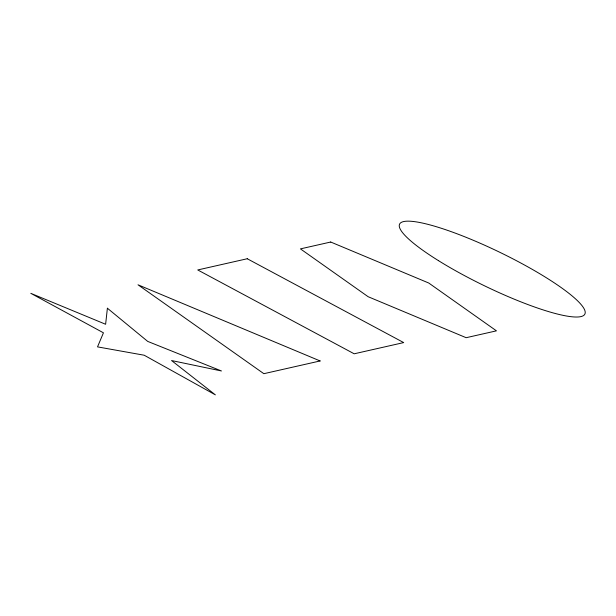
<?xml version="1.0" encoding="UTF-8"?>
<svg xmlns="http://www.w3.org/2000/svg" width="616" height="616" viewBox="0 0 616 616"><rect width="100%" height="100%" fill="white"/><g stroke="black" fill="none" stroke-linecap="round" stroke-linejoin="round"><path stroke-width="0.92" d="M107.392 308.223L105.621 324.27L30.8 293.332L103.442 332.809L97.521 346.877L144.19 355.224L215.354 394.856L171.556 360.545L221.452 370.971L147.717 341.41L107.392 308.223M247.247 258.743L197.736 269.954L354.185 353.8L403.696 342.588L247.247 258.743M330.715 242.026L300.431 248.879L368.152 296.72L466.158 337.699L496.442 330.846L428.721 283.006L330.715 242.026M320.12 360.953L263.856 373.689L138.015 284.8L320.12 360.953M438.423 260.622A102.995 18.418 25.9 0 0 584.815 314.183A102.995 18.418 25.9 0 0 453.415 232.448A102.995 18.418 25.9 0 0 438.423 260.622"/></g></svg>
